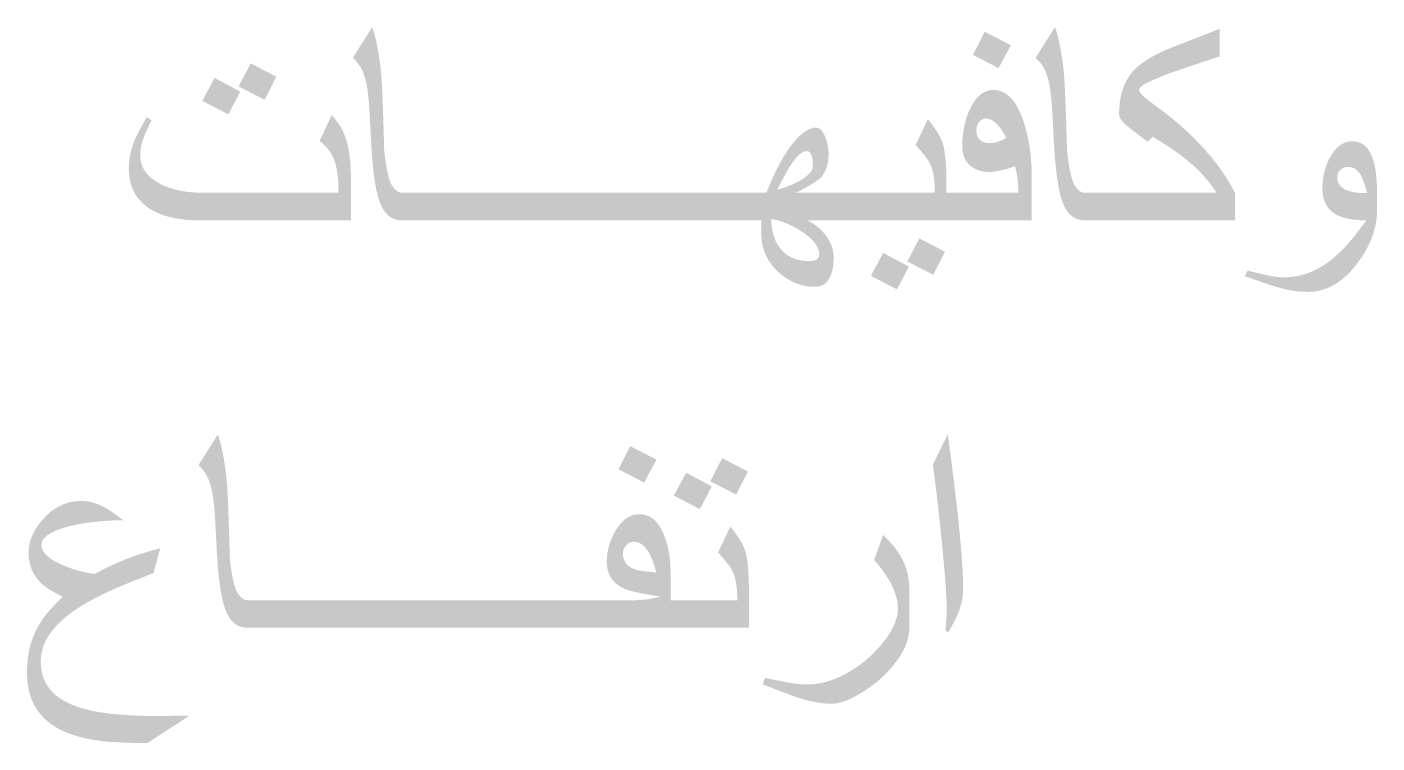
# Model space of a CAD drawing. Header units: metres. Extents: x -24.2 to 51.5, y -28.6 to 30.1.
# Drawn here: x 40.07 to 44.137, y 7.868 to 10.026 of the extents above; entities that cross this region are included whole.
import ezdxf

# ---------------------------------------------------------------- set-up
doc = ezdxf.new("R2010")
doc.units = ezdxf.units.M
doc.layers.add('UF-TEXT-PDF', color=6, linetype='Continuous')

msp = doc.modelspace()

# ---------------------------------------------------------------- hatches: boundary and pattern name
at = {"layer": 'UF-TEXT-PDF', "true_color": 0xff00ff}
for points in [[(41.2664, 9.4435), (41.1996, 9.4435), (41.1906, 9.4441), (41.1821, 9.4457), (41.1742, 9.4483), (41.1668, 9.4521), (41.1599, 9.4569), (41.1535, 9.4628), (41.1476, 9.4697), (41.1435, 9.4758), (41.1396, 9.4826), (41.1359, 9.49), (41.1326, 9.4982), (41.1294, 9.5071), (41.1266, 9.5166), (41.124, 9.5269), (41.1216, 9.5379), (41.1202, 9.5456), (41.1188, 9.5536), (41.1175, 9.5618), (41.1162, 9.5704), (41.115, 9.5792), (41.1138, 9.5884), (41.1127, 9.5978), (41.1117, 9.6076), (41.1107, 9.6176), (41.1098, 9.6279), (41.1089, 9.6385), (41.108, 9.6494), (41.1076, 9.6584), (41.1071, 9.6674), (41.1066, 9.6765), (41.1061, 9.6856), (41.1056, 9.6947), (41.1051, 9.7039), (41.1046, 9.7132), (41.1041, 9.7224), (41.1036, 9.7318), (41.1031, 9.7411), (41.1026, 9.7505), (41.1021, 9.7599), (41.1014, 9.7722), (41.1006, 9.7838), (41.0998, 9.7947), (41.099, 9.8049), (41.0981, 9.8145), (41.0971, 9.8234), (41.0961, 9.8316), (41.0951, 9.8391), (41.094, 9.8459), (41.0922, 9.8554), (41.0902, 9.8643), (41.0881, 9.8726), (41.0857, 9.8802), (41.0831, 9.8873), (41.0804, 9.8938), (41.0767, 9.9013), (41.0725, 9.9084), (41.0679, 9.9153), (41.0628, 9.9218), (41.0573, 9.928), (41.0513, 9.9338), (41.11, 10.0264), (41.1126, 10.0181), (41.115, 10.0096), (41.1174, 10.0008), (41.1197, 9.9919), (41.1218, 9.9827), (41.1239, 9.9733), (41.1258, 9.9636), (41.1276, 9.9537), (41.1293, 9.9436), (41.1309, 9.9333), (41.1324, 9.9227), (41.1338, 9.9119), (41.135, 9.9009), (41.1362, 9.8896), (41.1366, 9.8853), (41.137, 9.8804), (41.1374, 9.8751), (41.1378, 9.8693), (41.1382, 9.8631), (41.1386, 9.8564), (41.139, 9.8492), (41.1394, 9.8415), (41.1398, 9.8334), (41.1402, 9.8248), (41.1406, 9.8158), (41.141, 9.8062), (41.1414, 9.7962), (41.1418, 9.7858), (41.1422, 9.7748), (41.1425, 9.7634), (41.1429, 9.7515), (41.1433, 9.7392), (41.1437, 9.7263), (41.1441, 9.7131), (41.1445, 9.6993), (41.1449, 9.6851), (41.1453, 9.6704), (41.1457, 9.6552), (41.1472, 9.6415), (41.1488, 9.6286), (41.1505, 9.6166), (41.1523, 9.6054), (41.1542, 9.5951), (41.1562, 9.5856), (41.1583, 9.577), (41.1606, 9.5692), (41.1629, 9.5623), (41.1653, 9.5562), (41.1679, 9.5509), (41.1705, 9.5465), (41.1774, 9.5378), (41.1845, 9.5315), (41.1919, 9.5278), (41.1996, 9.5265), (41.2664, 9.5265)], [(43.0338, 9.9715), (42.9966, 9.9024), (42.9194, 9.9424), (42.9547, 10.0121)], [(43.3233, 9.4435), (43.2566, 9.4435), (43.2476, 9.4441), (43.2391, 9.4457), (43.2311, 9.4483), (43.2237, 9.4521), (43.2168, 9.4569), (43.2104, 9.4628), (43.2046, 9.4697), (43.2004, 9.4758), (43.1965, 9.4826), (43.1929, 9.49), (43.1895, 9.4982), (43.1864, 9.5071), (43.1835, 9.5166), (43.1809, 9.5269), (43.1786, 9.5379), (43.1771, 9.5456), (43.1757, 9.5536), (43.1744, 9.5618), (43.1731, 9.5704), (43.1719, 9.5792), (43.1708, 9.5884), (43.1697, 9.5978), (43.1686, 9.6076), (43.1676, 9.6176), (43.1667, 9.6279), (43.1658, 9.6385), (43.165, 9.6494), (43.1645, 9.6584), (43.164, 9.6674), (43.1635, 9.6765), (43.163, 9.6856), (43.1626, 9.6947), (43.1621, 9.7039), (43.1616, 9.7132), (43.1611, 9.7224), (43.1606, 9.7318), (43.16, 9.7411), (43.1595, 9.7505), (43.159, 9.7599), (43.1583, 9.7722), (43.1575, 9.7838), (43.1567, 9.7947), (43.1559, 9.8049), (43.155, 9.8145), (43.154, 9.8234), (43.153, 9.8316), (43.152, 9.8391), (43.1509, 9.8459), (43.1491, 9.8554), (43.1472, 9.8643), (43.145, 9.8726), (43.1426, 9.8802), (43.1401, 9.8873), (43.1373, 9.8938), (43.1336, 9.9013), (43.1294, 9.9084), (43.1248, 9.9153), (43.1197, 9.9218), (43.1142, 9.928), (43.1082, 9.9338), (43.1669, 10.0264), (43.1695, 10.0181), (43.172, 10.0096), (43.1744, 10.0008), (43.1766, 9.9919), (43.1788, 9.9827), (43.1808, 9.9733), (43.1827, 9.9636), (43.1846, 9.9537), (43.1863, 9.9436), (43.1879, 9.9333), (43.1893, 9.9227), (43.1907, 9.9119), (43.192, 9.9009), (43.1931, 9.8896), (43.1935, 9.8853), (43.1939, 9.8804), (43.1943, 9.8751), (43.1947, 9.8693), (43.1951, 9.8631), (43.1955, 9.8564), (43.1959, 9.8492), (43.1963, 9.8415), (43.1967, 9.8334), (43.1971, 9.8248), (43.1975, 9.8158), (43.1979, 9.8062), (43.1983, 9.7962), (43.1987, 9.7858), (43.1991, 9.7748), (43.1995, 9.7634), (43.1999, 9.7515), (43.2003, 9.7392), (43.2007, 9.7263), (43.2011, 9.7131), (43.2015, 9.6993), (43.2019, 9.6851), (43.2023, 9.6704), (43.2027, 9.6552), (43.2041, 9.6415), (43.2057, 9.6286), (43.2074, 9.6166), (43.2092, 9.6054), (43.2111, 9.5951), (43.2132, 9.5856), (43.2153, 9.577), (43.2175, 9.5692), (43.2198, 9.5623), (43.2223, 9.5562), (43.2248, 9.5509), (43.2275, 9.5465), (43.2343, 9.5378), (43.2414, 9.5315), (43.2488, 9.5278), (43.2566, 9.5265), (43.3233, 9.5265)], [(43.7087, 9.4435), (43.2904, 9.4435), (43.2904, 9.5265), (43.6534, 9.5265), (43.6478, 9.5349), (43.642, 9.543), (43.6361, 9.551), (43.6301, 9.5587), (43.6239, 9.5663), (43.6176, 9.5737), (43.6112, 9.581), (43.6047, 9.588), (43.598, 9.5949), (43.5911, 9.6016), (43.5842, 9.6081), (43.5771, 9.6144), (43.5712, 9.6194), (43.5651, 9.6245), (43.5587, 9.6296), (43.5521, 9.6348), (43.5451, 9.64), (43.5379, 9.6453), (43.5305, 9.6506), (43.5228, 9.656), (43.5148, 9.6614), (43.5065, 9.6669), (43.498, 9.6725), (43.4892, 9.6781), (43.4801, 9.6837), (43.4708, 9.6894), (43.4612, 9.6952), (43.4455, 9.6804), (43.3892, 9.7233), (43.3801, 9.7312), (43.3727, 9.7386), (43.367, 9.7453), (43.3629, 9.7514), (43.3604, 9.757), (43.3596, 9.7619), (43.3598, 9.7727), (43.3603, 9.7831), (43.3612, 9.7933), (43.3625, 9.8032), (43.3641, 9.8127), (43.366, 9.8219), (43.3683, 9.8308), (43.371, 9.8394), (43.374, 9.8477), (43.3774, 9.8557), (43.3811, 9.8633), (43.3852, 9.8707), (43.3897, 9.8777), (43.3945, 9.8844), (43.3997, 9.8908), (43.4045, 9.8961), (43.4098, 9.9014), (43.4155, 9.9066), (43.4216, 9.9117), (43.4282, 9.9168), (43.4351, 9.9218), (43.4425, 9.9267), (43.4503, 9.9316), (43.4586, 9.9364), (43.4672, 9.9411), (43.4763, 9.9458), (43.4858, 9.9504), (43.4957, 9.9549), (43.506, 9.9594), (43.5168, 9.9638), (43.528, 9.9681), (43.6625, 10.0207), (43.6625, 9.9377), (43.5628, 9.9043), (43.5521, 9.9008), (43.5419, 9.8973), (43.532, 9.8939), (43.5225, 9.8906), (43.5133, 9.8872), (43.5046, 9.884), (43.4962, 9.8808), (43.4882, 9.8777), (43.4806, 9.8746), (43.4733, 9.8716), (43.4664, 9.8686), (43.454, 9.8629), (43.4435, 9.8577), (43.435, 9.8528), (43.4283, 9.8483), (43.4235, 9.8442), (43.4207, 9.8405), (43.4197, 9.8371), (43.4209, 9.8323), (43.4246, 9.8265), (43.4307, 9.8197), (43.4392, 9.812), (43.4502, 9.8033), (43.4579, 9.7976), (43.4656, 9.7919), (43.4733, 9.7862), (43.4811, 9.7805), (43.4889, 9.7747), (43.4969, 9.7686), (43.5047, 9.7625), (43.5125, 9.7563), (43.5202, 9.7501), (43.5277, 9.7439), (43.5351, 9.7376), (43.5424, 9.7313), (43.5496, 9.725), (43.5567, 9.7186), (43.5637, 9.7122), (43.5705, 9.7058), (43.5773, 9.6994), (43.5839, 9.6929), (43.5904, 9.6863), (43.5968, 9.6798), (43.603, 9.6732), (43.6092, 9.6666), (43.6153, 9.6599), (43.622, 9.6523), (43.6286, 9.6447), (43.6351, 9.6371), (43.6414, 9.6294), (43.6475, 9.6217), (43.6535, 9.6139), (43.6593, 9.6062), (43.6649, 9.5983), (43.6704, 9.5905), (43.6758, 9.5826), (43.681, 9.5747), (43.686, 9.5668), (43.6909, 9.5588), (43.6956, 9.5508), (43.7001, 9.5427), (43.7045, 9.5346), (43.7087, 9.5265)], [(40.8209, 9.8764), (40.7856, 9.807), (40.7074, 9.8472), (40.7436, 9.9167)], [(40.7121, 9.8316), (40.6764, 9.7631), (40.5977, 9.8038), (40.6349, 9.8728)], [(41.0455, 9.4435), (40.5905, 9.4435), (40.5792, 9.4437), (40.5682, 9.444), (40.5575, 9.4447), (40.547, 9.4455), (40.5369, 9.4467), (40.5271, 9.448), (40.5175, 9.4496), (40.5082, 9.4515), (40.4993, 9.4536), (40.4906, 9.456), (40.4822, 9.4586), (40.4741, 9.4615), (40.4663, 9.4646), (40.4587, 9.468), (40.4515, 9.4716), (40.4446, 9.4754), (40.4363, 9.4806), (40.4286, 9.4862), (40.4214, 9.492), (40.4147, 9.4983), (40.4086, 9.5049), (40.403, 9.5118), (40.3979, 9.5191), (40.3934, 9.5268), (40.3894, 9.5348), (40.3859, 9.5431), (40.383, 9.5518), (40.3806, 9.5609), (40.3788, 9.5703), (40.3774, 9.5801), (40.3766, 9.5902), (40.3764, 9.6007), (40.3766, 9.6096), (40.3772, 9.6185), (40.3782, 9.6274), (40.3796, 9.6364), (40.3814, 9.6455), (40.3836, 9.6545), (40.3862, 9.6636), (40.3892, 9.6728), (40.3926, 9.682), (40.3964, 9.6912), (40.3985, 9.6958), (40.4012, 9.7014), (40.4046, 9.7079), (40.4086, 9.7153), (40.4132, 9.7237), (40.4184, 9.7331), (40.4242, 9.7433), (40.4307, 9.7545), (40.445, 9.7454), (40.4409, 9.7367), (40.4367, 9.7279), (40.4326, 9.7192), (40.4286, 9.7104), (40.4245, 9.7017), (40.4209, 9.6922), (40.4178, 9.6829), (40.4152, 9.674), (40.4132, 9.6654), (40.4118, 9.657), (40.411, 9.649), (40.4107, 9.6412), (40.4111, 9.632), (40.4123, 9.6232), (40.4144, 9.6147), (40.4173, 9.6066), (40.421, 9.5988), (40.4255, 9.5914), (40.4308, 9.5843), (40.437, 9.5776), (40.444, 9.5712), (40.4518, 9.5651), (40.4604, 9.5595), (40.4698, 9.5541), (40.4775, 9.5503), (40.4855, 9.5468), (40.4938, 9.5436), (40.5024, 9.5406), (40.5112, 9.5379), (40.5204, 9.5355), (40.5298, 9.5334), (40.5395, 9.5316), (40.5495, 9.53), (40.5598, 9.5288), (40.5704, 9.5278), (40.5813, 9.5271), (40.5924, 9.5267), (40.6039, 9.5265), (41.0078, 9.5265), (41.0078, 9.5393), (41.0077, 9.5509), (41.0072, 9.562), (41.0064, 9.5725), (41.0053, 9.5826), (41.0039, 9.5922), (41.0021, 9.6014), (41.0001, 9.61), (40.9977, 9.6182), (40.995, 9.6258), (40.9915, 9.634), (40.9874, 9.6419), (40.9828, 9.6495), (40.9776, 9.6568), (40.9718, 9.6638), (40.9655, 9.6705), (40.9586, 9.6769), (40.9511, 9.683), (40.9878, 9.7612), (40.9955, 9.7515), (41.0019, 9.7434), (41.007, 9.7368), (41.0107, 9.7318), (41.0131, 9.7283), (41.0168, 9.7219), (41.0203, 9.7151), (41.0235, 9.708), (41.0266, 9.7005), (41.0294, 9.6927), (41.032, 9.6846), (41.0343, 9.6762), (41.0364, 9.6674), (41.0383, 9.6582), (41.04, 9.6488), (41.0415, 9.639), (41.0427, 9.6288), (41.0437, 9.6183), (41.0445, 9.6075), (41.0451, 9.5964), (41.0454, 9.5849), (41.0455, 9.5731)], [(42.8395, 9.4435), (42.5676, 9.4435), (42.5676, 9.5265), (42.8046, 9.5265), (42.8045, 9.5386), (42.804, 9.5501), (42.8032, 9.5608), (42.802, 9.571), (42.8005, 9.5805), (42.7987, 9.5893), (42.7966, 9.5974), (42.7941, 9.605), (42.7913, 9.6118), (42.7886, 9.6172), (42.7851, 9.6231), (42.7807, 9.6296), (42.7756, 9.6367), (42.7695, 9.6443), (42.7627, 9.6525), (42.755, 9.6613), (42.7465, 9.6706), (42.7837, 9.7488), (42.791, 9.7394), (42.7977, 9.7305), (42.8037, 9.722), (42.8091, 9.714), (42.8139, 9.7065), (42.818, 9.6995), (42.8215, 9.6929), (42.8244, 9.6868), (42.8266, 9.6812), (42.8285, 9.6752), (42.8302, 9.6687), (42.8318, 9.6617), (42.8333, 9.654), (42.8346, 9.6458), (42.8357, 9.6371), (42.8367, 9.6277), (42.8376, 9.6178), (42.8382, 9.6073), (42.8388, 9.5963), (42.8392, 9.5847), (42.8394, 9.5725), (42.8395, 9.5597)], [(41.3918, 9.4435), (41.2363, 9.4435), (41.2363, 9.5265), (41.3918, 9.5265)], [(41.5188, 9.4435), (41.3633, 9.4435), (41.3633, 9.5265), (41.5188, 9.5265)], [(41.636, 9.4435), (41.4805, 9.4435), (41.4805, 9.5265), (41.636, 9.5265)], [(41.763, 9.4435), (41.6075, 9.4435), (41.6075, 9.5265), (41.763, 9.5265)], [(41.89, 9.4435), (41.7345, 9.4435), (41.7345, 9.5265), (41.89, 9.5265)], [(42.0072, 9.4435), (41.8517, 9.4435), (41.8517, 9.5265), (42.0072, 9.5265)], [(42.1342, 9.4435), (41.9787, 9.4435), (41.9787, 9.5265), (42.1342, 9.5265)], [(42.2123, 9.4435), (42.0568, 9.4435), (42.0568, 9.5265), (42.2123, 9.5265)], [(42.8352, 9.3489), (42.7999, 9.2795), (42.7217, 9.3197), (42.7579, 9.3892)], [(42.7264, 9.3041), (42.6907, 9.2356), (42.612, 9.2763), (42.6492, 9.3453)], [(40.8013, 8.2154), (40.7345, 8.2154), (40.7255, 8.2159), (40.717, 8.2175), (40.7091, 8.2202), (40.7017, 8.2239), (40.6948, 8.2287), (40.6884, 8.2346), (40.6825, 8.2416), (40.6784, 8.2476), (40.6745, 8.2544), (40.6708, 8.2619), (40.6674, 8.27), (40.6643, 8.2789), (40.6615, 8.2885), (40.6589, 8.2987), (40.6565, 8.3097), (40.6551, 8.3174), (40.6537, 8.3254), (40.6524, 8.3337), (40.6511, 8.3422), (40.6499, 8.3511), (40.6487, 8.3602), (40.6476, 8.3697), (40.6466, 8.3794), (40.6456, 8.3894), (40.6446, 8.3997), (40.6438, 8.4103), (40.6429, 8.4212), (40.6425, 8.4302), (40.642, 8.4392), (40.6415, 8.4483), (40.641, 8.4574), (40.6405, 8.4666), (40.64, 8.4758), (40.6395, 8.485), (40.639, 8.4943), (40.6385, 8.5036), (40.638, 8.5129), (40.6375, 8.5223), (40.637, 8.5318), (40.6363, 8.544), (40.6355, 8.5556), (40.6347, 8.5665), (40.6338, 8.5768), (40.6329, 8.5863), (40.632, 8.5952), (40.631, 8.6034), (40.63, 8.6109), (40.6289, 8.6178), (40.6271, 8.6272), (40.6251, 8.6361), (40.623, 8.6444), (40.6206, 8.6521), (40.618, 8.6592), (40.6153, 8.6657), (40.6116, 8.6731), (40.6074, 8.6803), (40.6028, 8.6871), (40.5977, 8.6936), (40.5922, 8.6998), (40.5862, 8.7057), (40.6448, 8.7982), (40.6474, 8.7899), (40.6499, 8.7814), (40.6523, 8.7727), (40.6546, 8.7637), (40.6567, 8.7545), (40.6588, 8.7451), (40.6607, 8.7354), (40.6625, 8.7256), (40.6642, 8.7154), (40.6658, 8.7051), (40.6673, 8.6945), (40.6687, 8.6837), (40.6699, 8.6727), (40.6711, 8.6615), (40.6715, 8.6571), (40.6719, 8.6523), (40.6723, 8.647), (40.6727, 8.6412), (40.6731, 8.6349), (40.6735, 8.6282), (40.6739, 8.621), (40.6743, 8.6134), (40.6747, 8.6053), (40.6751, 8.5967), (40.6754, 8.5876), (40.6758, 8.5781), (40.6762, 8.5681), (40.6766, 8.5576), (40.677, 8.5466), (40.6774, 8.5352), (40.6778, 8.5234), (40.6782, 8.511), (40.6786, 8.4982), (40.679, 8.4849), (40.6794, 8.4711), (40.6798, 8.4569), (40.6802, 8.4422), (40.6806, 8.427), (40.6821, 8.4133), (40.6837, 8.4004), (40.6854, 8.3884), (40.6872, 8.3772), (40.6891, 8.3669), (40.6911, 8.3574), (40.6932, 8.3488), (40.6955, 8.341), (40.6978, 8.3341), (40.7002, 8.328), (40.7028, 8.3228), (40.7054, 8.3184), (40.7122, 8.3096), (40.7194, 8.3034), (40.7268, 8.2996), (40.7345, 8.2984), (40.8013, 8.2984)], [(42.8899, 8.3365), (42.8897, 8.327), (42.8891, 8.3176), (42.888, 8.3082), (42.8865, 8.299), (42.8845, 8.2897), (42.8821, 8.2806), (42.8793, 8.2716), (42.8761, 8.2626), (42.8737, 8.2567), (42.8706, 8.2499), (42.8669, 8.2421), (42.8625, 8.2335), (42.8574, 8.2239), (42.8516, 8.2134), (42.8451, 8.202), (42.8365, 8.2068), (42.8372, 8.214), (42.8379, 8.2217), (42.8385, 8.2299), (42.8391, 8.2387), (42.8398, 8.2495), (42.8402, 8.2576), (42.8403, 8.263), (42.8403, 8.2703), (42.8402, 8.278), (42.84, 8.286), (42.8397, 8.2945), (42.8393, 8.3034), (42.8389, 8.3127), (42.8384, 8.3224), (42.8378, 8.3325), (42.8371, 8.343), (42.8363, 8.3539), (42.8355, 8.3651), (42.8345, 8.3768), (42.8335, 8.3889), (42.8325, 8.4014), (42.8316, 8.4108), (42.8308, 8.4202), (42.8299, 8.4297), (42.829, 8.4392), (42.8281, 8.4487), (42.8272, 8.4583), (42.8262, 8.468), (42.8253, 8.4777), (42.8243, 8.4874), (42.8233, 8.4972), (42.8223, 8.507), (42.8213, 8.5168), (42.8202, 8.5267), (42.8192, 8.5367), (42.8181, 8.5467), (42.817, 8.5567), (42.8159, 8.5668), (42.8148, 8.5769), (42.8136, 8.587), (42.8126, 8.5961), (42.8115, 8.6051), (42.8105, 8.6142), (42.8094, 8.6233), (42.8083, 8.6325), (42.8071, 8.6416), (42.806, 8.6508), (42.8049, 8.6601), (42.8037, 8.6693), (42.8025, 8.6786), (42.8013, 8.6879), (42.8001, 8.6973), (42.7988, 8.7066), (42.8021, 8.7138), (42.8055, 8.7211), (42.809, 8.7286), (42.8127, 8.7362), (42.8166, 8.7441), (42.8205, 8.7522), (42.8246, 8.7602), (42.8285, 8.7682), (42.8324, 8.7759), (42.8362, 8.7835), (42.84, 8.7909), (42.8437, 8.7982), (42.8446, 8.7913), (42.8456, 8.784), (42.8467, 8.7764), (42.8477, 8.7685), (42.8488, 8.7603), (42.85, 8.7518), (42.8511, 8.743), (42.8523, 8.7338), (42.8535, 8.7244), (42.8548, 8.7146), (42.8561, 8.7045), (42.8574, 8.6941), (42.8587, 8.6834), (42.8601, 8.6724), (42.8615, 8.661), (42.863, 8.6494), (42.8643, 8.639), (42.8655, 8.6286), (42.8667, 8.6184), (42.8679, 8.6083), (42.8691, 8.5984), (42.8702, 8.5885), (42.8713, 8.5788), (42.8724, 8.5691), (42.8734, 8.5596), (42.8744, 8.5502), (42.8754, 8.5409), (42.8763, 8.5317), (42.8772, 8.5227), (42.8781, 8.5137), (42.879, 8.5049), (42.8798, 8.4962), (42.8806, 8.4876), (42.8813, 8.4791), (42.8825, 8.4667), (42.8835, 8.4548), (42.8844, 8.4432), (42.8853, 8.432), (42.8861, 8.4213), (42.8868, 8.411), (42.8875, 8.4011), (42.8881, 8.3916), (42.8886, 8.3825), (42.889, 8.3738), (42.8893, 8.3655), (42.8896, 8.3576), (42.8898, 8.3502), (42.8899, 8.3431)], [(41.9661, 8.7224), (41.9289, 8.6532), (41.8516, 8.6933), (41.8869, 8.7629)], [(42.2415, 8.6864), (42.2062, 8.617), (42.128, 8.6572), (42.1642, 8.7267)], [(42.1327, 8.6416), (42.097, 8.5731), (42.0183, 8.6138), (42.0555, 8.6828)], [(40.5533, 7.9469), (40.4326, 7.8681), (40.4204, 7.8682), (40.4085, 7.8683), (40.397, 7.8684), (40.3858, 7.8686), (40.375, 7.8689), (40.3645, 7.8693), (40.3544, 7.8697), (40.3446, 7.8702), (40.3352, 7.8707), (40.3261, 7.8713), (40.3174, 7.872), (40.309, 7.8727), (40.301, 7.8735), (40.2934, 7.8743), (40.286, 7.8753), (40.2791, 7.8762), (40.2675, 7.8781), (40.2562, 7.8801), (40.2453, 7.8824), (40.2348, 7.8849), (40.2245, 7.8876), (40.2146, 7.8905), (40.2051, 7.8936), (40.1958, 7.897), (40.1869, 7.9005), (40.1784, 7.9043), (40.1702, 7.9083), (40.1623, 7.9125), (40.1547, 7.9169), (40.1475, 7.9216), (40.1406, 7.9264), (40.1341, 7.9315), (40.1271, 7.9374), (40.1205, 7.9436), (40.1144, 7.9501), (40.1086, 7.9568), (40.1033, 7.9639), (40.0983, 7.9712), (40.0937, 7.9787), (40.0895, 7.9866), (40.0858, 7.9948), (40.0824, 8.0032), (40.0794, 8.0119), (40.0768, 8.0209), (40.0746, 8.0301), (40.0729, 8.0397), (40.0715, 8.0495), (40.0705, 8.0596), (40.0699, 8.07), (40.0697, 8.0806), (40.0698, 8.0913), (40.0703, 8.1017), (40.071, 8.112), (40.0721, 8.122), (40.0734, 8.1319), (40.0751, 8.1415), (40.077, 8.151), (40.0793, 8.1603), (40.0818, 8.1693), (40.0847, 8.1782), (40.0878, 8.1869), (40.0912, 8.1954), (40.095, 8.2038), (40.0991, 8.2121), (40.1035, 8.2203), (40.1082, 8.2284), (40.1132, 8.2364), (40.1186, 8.2443), (40.1243, 8.2521), (40.1302, 8.2598), (40.1345, 8.2647), (40.1395, 8.2704), (40.1454, 8.2767), (40.1521, 8.2837), (40.1595, 8.2914), (40.1679, 8.2998), (40.177, 8.3089), (40.166, 8.3145), (40.1559, 8.32), (40.1466, 8.3252), (40.1382, 8.3303), (40.1307, 8.3352), (40.1241, 8.3399), (40.1184, 8.3443), (40.1136, 8.3486), (40.1068, 8.3555), (40.1006, 8.3627), (40.0951, 8.3702), (40.0903, 8.3781), (40.0861, 8.3862), (40.0825, 8.3947), (40.0796, 8.4036), (40.0774, 8.4127), (40.0757, 8.4222), (40.0748, 8.432), (40.0744, 8.4421), (40.0747, 8.4506), (40.0756, 8.459), (40.0771, 8.4674), (40.0792, 8.4758), (40.0818, 8.4841), (40.0851, 8.4924), (40.0889, 8.5007), (40.0933, 8.509), (40.0983, 8.5172), (40.1039, 8.5255), (40.1101, 8.5336), (40.1169, 8.5418), (40.1239, 8.5495), (40.1312, 8.5567), (40.1387, 8.5633), (40.1464, 8.5693), (40.1543, 8.5747), (40.1624, 8.5796), (40.1707, 8.5839), (40.1792, 8.5876), (40.1879, 8.5907), (40.1969, 8.5933), (40.206, 8.5953), (40.2154, 8.5967), (40.2249, 8.5976), (40.2347, 8.5979), (40.2436, 8.5975), (40.2527, 8.5964), (40.262, 8.5945), (40.2714, 8.5919), (40.2809, 8.5886), (40.2907, 8.5845), (40.3005, 8.5796), (40.3066, 8.5764), (40.313, 8.5726), (40.3197, 8.5684), (40.3269, 8.5636), (40.3344, 8.5584), (40.3423, 8.5527), (40.3506, 8.5464), (40.3592, 8.5397), (40.3498, 8.5396), (40.3404, 8.5395), (40.3309, 8.5391), (40.3214, 8.5387), (40.3119, 8.5381), (40.3022, 8.5375), (40.2926, 8.5367), (40.2829, 8.5357), (40.2731, 8.5347), (40.2633, 8.5335), (40.252, 8.5319), (40.2411, 8.5303), (40.2305, 8.5285), (40.2204, 8.5266), (40.2107, 8.5246), (40.2014, 8.5225), (40.1924, 8.5202), (40.1839, 8.5179), (40.1758, 8.5154), (40.1681, 8.5128), (40.1608, 8.51), (40.1496, 8.5052), (40.1399, 8.5002), (40.1317, 8.4948), (40.125, 8.4892), (40.1198, 8.4834), (40.1161, 8.4772), (40.1138, 8.4708), (40.1131, 8.4641), (40.1138, 8.4577), (40.1158, 8.4513), (40.1192, 8.445), (40.1239, 8.4387), (40.13, 8.4326), (40.1375, 8.4265), (40.1463, 8.4205), (40.1564, 8.4145), (40.1679, 8.4086), (40.1757, 8.405), (40.1837, 8.4016), (40.1918, 8.3984), (40.2001, 8.3954), (40.2086, 8.3925), (40.2173, 8.3899), (40.2261, 8.3874), (40.2351, 8.385), (40.2443, 8.3829), (40.2536, 8.3809), (40.2632, 8.3791), (40.2729, 8.3775), (40.2815, 8.3822), (40.2901, 8.3866), (40.2987, 8.391), (40.3072, 8.3953), (40.3157, 8.3994), (40.3242, 8.4034), (40.3326, 8.4072), (40.341, 8.411), (40.3493, 8.4146), (40.3576, 8.4181), (40.3659, 8.4214), (40.3743, 8.4247), (40.3828, 8.4279), (40.3914, 8.431), (40.4, 8.434), (40.4087, 8.4369), (40.4174, 8.4398), (40.4261, 8.4425), (40.435, 8.4452), (40.4438, 8.4477), (40.4528, 8.4502), (40.4618, 8.4525), (40.4708, 8.4548), (40.4508, 8.3804), (40.4386, 8.3756), (40.4268, 8.371), (40.4155, 8.3665), (40.4046, 8.3622), (40.3942, 8.358), (40.3841, 8.3539), (40.3745, 8.35), (40.3654, 8.3462), (40.3567, 8.3426), (40.3484, 8.3391), (40.3405, 8.3357), (40.3331, 8.3325), (40.3261, 8.3295), (40.3195, 8.3265), (40.3134, 8.3238), (40.3077, 8.3211), (40.2974, 8.3162), (40.2874, 8.3112), (40.2777, 8.3062), (40.2682, 8.3012), (40.2591, 8.2962), (40.2502, 8.2912), (40.2417, 8.2862), (40.2334, 8.2811), (40.2254, 8.276), (40.2177, 8.271), (40.2102, 8.2659), (40.2031, 8.2608), (40.1963, 8.2557), (40.1897, 8.2505), (40.1834, 8.2454), (40.1774, 8.2402), (40.1717, 8.2351), (40.1639, 8.2275), (40.1567, 8.2199), (40.1499, 8.2122), (40.1437, 8.2044), (40.1381, 8.1966), (40.133, 8.1886), (40.1284, 8.1807), (40.1244, 8.1726), (40.1209, 8.1645), (40.1179, 8.1563), (40.1155, 8.148), (40.1136, 8.1396), (40.1122, 8.1312), (40.1114, 8.1227), (40.1112, 8.1141), (40.1115, 8.1039), (40.1124, 8.0941), (40.1139, 8.0846), (40.116, 8.0754), (40.1186, 8.0665), (40.1219, 8.058), (40.1258, 8.0499), (40.1303, 8.042), (40.1354, 8.0346), (40.1411, 8.0274), (40.1474, 8.0206), (40.1542, 8.0141), (40.1617, 8.008), (40.1678, 8.0036), (40.1742, 7.9994), (40.1809, 7.9954), (40.1881, 7.9916), (40.1956, 7.9879), (40.2035, 7.9844), (40.2117, 7.981), (40.2203, 7.9779), (40.2293, 7.9749), (40.2387, 7.9721), (40.2484, 7.9695), (40.2585, 7.967), (40.269, 7.9647), (40.2798, 7.9626), (40.291, 7.9607), (40.2986, 7.9595), (40.3065, 7.9584), (40.3146, 7.9573), (40.3229, 7.9563), (40.3315, 7.9554), (40.3403, 7.9546), (40.3493, 7.9538), (40.3585, 7.9531), (40.368, 7.9524), (40.3777, 7.9519), (40.3877, 7.9514), (40.3978, 7.9509), (40.4082, 7.9505), (40.4188, 7.9502), (40.4297, 7.95), (40.4408, 7.9498), (40.4521, 7.9497), (40.4636, 7.9497), (40.4726, 7.9497), (40.4816, 7.9498), (40.4905, 7.9499), (40.4995, 7.95), (40.5085, 7.9502), (40.5174, 7.9504), (40.5264, 7.9506), (40.5354, 7.9508), (40.5443, 7.9509), (40.5533, 7.9511)], [(42.2444, 8.2154), (41.9725, 8.2154), (41.9725, 8.2984), (42.2095, 8.2984), (42.2094, 8.3105), (42.2089, 8.3219), (42.2081, 8.3327), (42.2069, 8.3428), (42.2054, 8.3523), (42.2036, 8.3611), (42.2015, 8.3693), (42.199, 8.3768), (42.1962, 8.3836), (42.1935, 8.389), (42.19, 8.395), (42.1856, 8.4015), (42.1804, 8.4085), (42.1744, 8.4161), (42.1676, 8.4243), (42.1599, 8.4331), (42.1514, 8.4424), (42.1886, 8.5206), (42.1959, 8.5112), (42.2025, 8.5023), (42.2086, 8.4938), (42.214, 8.4859), (42.2188, 8.4784), (42.2229, 8.4713), (42.2264, 8.4647), (42.2293, 8.4586), (42.2315, 8.453), (42.2334, 8.4471), (42.2351, 8.4406), (42.2367, 8.4335), (42.2382, 8.4259), (42.2395, 8.4177), (42.2406, 8.4089), (42.2416, 8.3996), (42.2425, 8.3897), (42.2431, 8.3792), (42.2437, 8.3681), (42.2441, 8.3565), (42.2443, 8.3443), (42.2444, 8.3316)], [(42.7275, 8.2149), (42.7273, 8.2068), (42.7265, 8.1987), (42.7251, 8.1905), (42.7233, 8.1822), (42.7209, 8.174), (42.718, 8.1656), (42.7145, 8.1573), (42.7105, 8.1489), (42.706, 8.1404), (42.701, 8.1319), (42.6954, 8.1234), (42.6893, 8.1148), (42.6827, 8.1061), (42.677, 8.0991), (42.6711, 8.0923), (42.665, 8.0855), (42.6588, 8.0789), (42.6523, 8.0725), (42.6457, 8.0662), (42.6388, 8.06), (42.6318, 8.054), (42.6245, 8.0481), (42.6171, 8.0423), (42.6094, 8.0367), (42.6016, 8.0313), (42.5936, 8.0259), (42.5854, 8.0208), (42.5745, 8.0142), (42.564, 8.0084), (42.5539, 8.0033), (42.5442, 7.9988), (42.5349, 7.995), (42.526, 7.9919), (42.5175, 7.9895), (42.5094, 7.9878), (42.5016, 7.9868), (42.4943, 7.9864), (42.486, 7.9866), (42.4775, 7.987), (42.4689, 7.9878), (42.4601, 7.9889), (42.4511, 7.9902), (42.442, 7.9919), (42.4327, 7.9939), (42.4232, 7.9961), (42.4158, 7.9981), (42.408, 8.0003), (42.3998, 8.0027), (42.3913, 8.0055), (42.3824, 8.0084), (42.3731, 8.0117), (42.3635, 8.0152), (42.3536, 8.0189), (42.345, 8.0222), (42.3364, 8.0255), (42.3279, 8.0287), (42.3194, 8.032), (42.3108, 8.0353), (42.3023, 8.0385), (42.2938, 8.0418), (42.2854, 8.0451), (42.2935, 8.0641), (42.3025, 8.0623), (42.3117, 8.0605), (42.3209, 8.0586), (42.3303, 8.0568), (42.3398, 8.0549), (42.3494, 8.0531), (42.3591, 8.0512), (42.3687, 8.0494), (42.378, 8.048), (42.3871, 8.0468), (42.3959, 8.0458), (42.4045, 8.0452), (42.4128, 8.0447), (42.4208, 8.0446), (42.4296, 8.0448), (42.4384, 8.0454), (42.4472, 8.0464), (42.4561, 8.0478), (42.4651, 8.0496), (42.4741, 8.0518), (42.4832, 8.0544), (42.4923, 8.0574), (42.5015, 8.0607), (42.5107, 8.0645), (42.52, 8.0687), (42.5293, 8.0733), (42.5387, 8.0782), (42.5482, 8.0836), (42.5567, 8.0888), (42.565, 8.0942), (42.5731, 8.0998), (42.5811, 8.1055), (42.5889, 8.1115), (42.5964, 8.1177), (42.6039, 8.124), (42.6111, 8.1305), (42.6182, 8.1373), (42.625, 8.1442), (42.6317, 8.1513), (42.6382, 8.1586), (42.6446, 8.1661), (42.6507, 8.1738), (42.6575, 8.1828), (42.6637, 8.1916), (42.6693, 8.2004), (42.6743, 8.2089), (42.6787, 8.2173), (42.6826, 8.2256), (42.6858, 8.2337), (42.6885, 8.2417), (42.6905, 8.2495), (42.692, 8.2571), (42.6929, 8.2647), (42.6932, 8.272), (42.6929, 8.2804), (42.6921, 8.2889), (42.6907, 8.2975), (42.6888, 8.3062), (42.6864, 8.315), (42.6834, 8.3238), (42.6799, 8.3328), (42.6758, 8.3419), (42.6712, 8.351), (42.6671, 8.3584), (42.6627, 8.3659), (42.6579, 8.3734), (42.6527, 8.381), (42.6472, 8.3886), (42.6413, 8.3962), (42.6351, 8.404), (42.6286, 8.4117), (42.6216, 8.4195), (42.6488, 8.4949), (42.6564, 8.4876), (42.6636, 8.4804), (42.6704, 8.4731), (42.6768, 8.4659), (42.6828, 8.4586), (42.6884, 8.4514), (42.6935, 8.4441), (42.6983, 8.4369), (42.7026, 8.4296), (42.7065, 8.4224), (42.7105, 8.4141), (42.7141, 8.4056), (42.7172, 8.3969), (42.72, 8.388), (42.7223, 8.379), (42.7242, 8.3697), (42.7256, 8.3603), (42.7267, 8.3506), (42.7273, 8.3408), (42.7275, 8.3308)], [(40.9253, 8.2154), (40.7698, 8.2154), (40.7698, 8.2984), (40.9253, 8.2984)], [(41.0523, 8.2154), (40.8968, 8.2154), (40.8968, 8.2984), (41.0523, 8.2984)], [(41.1695, 8.2154), (41.0141, 8.2154), (41.0141, 8.2984), (41.1695, 8.2984)], [(41.2965, 8.2154), (41.141, 8.2154), (41.141, 8.2984), (41.2965, 8.2984)], [(41.4235, 8.2154), (41.268, 8.2154), (41.268, 8.2984), (41.4235, 8.2984)], [(41.5407, 8.2154), (41.3852, 8.2154), (41.3852, 8.2984), (41.5407, 8.2984)], [(41.6677, 8.2154), (41.5122, 8.2154), (41.5122, 8.2984), (41.6677, 8.2984)], [(41.7459, 8.2154), (41.5904, 8.2154), (41.5904, 8.2984), (41.7459, 8.2984)]]:
    msp.add_hatch(color=6, dxfattribs=at).paths.add_polyline_path(points)
h = msp.add_hatch(color=6, dxfattribs=at)
h.paths.add_polyline_path([(43.0968, 9.4435), (42.802, 9.4435), (42.802, 9.5265), (43.0563, 9.5265), (43.0561, 9.5359), (43.0558, 9.5452), (43.0551, 9.5544), (43.0543, 9.5634), (43.0532, 9.5723), (43.0518, 9.5811), (43.0502, 9.5898), (43.0483, 9.5983), (43.0462, 9.6067), (43.0346, 9.6029), (43.0243, 9.5997), (43.0155, 9.5972), (43.0081, 9.5952), (42.9974, 9.5927), (42.9875, 9.5909), (42.9781, 9.5898), (42.9694, 9.5895), (42.9598, 9.5898), (42.9506, 9.5909), (42.942, 9.5927), (42.9339, 9.5953), (42.9263, 9.5985), (42.9192, 9.6025), (42.9127, 9.6072), (42.906, 9.6133), (42.9003, 9.6201), (42.8957, 9.6276), (42.8921, 9.6359), (42.8895, 9.6449), (42.8879, 9.6546), (42.8874, 9.665), (42.8876, 9.6751), (42.888, 9.685), (42.8887, 9.6948), (42.8897, 9.7043), (42.8909, 9.7136), (42.8925, 9.7227), (42.8943, 9.7317), (42.8964, 9.7404), (42.8988, 9.7489), (42.9015, 9.7573), (42.9045, 9.7654), (42.9077, 9.7734), (42.9113, 9.7811), (42.9168, 9.7916), (42.9226, 9.8011), (42.9287, 9.8094), (42.9352, 9.8166), (42.942, 9.8227), (42.9491, 9.8277), (42.9566, 9.8316), (42.9644, 9.8343), (42.9725, 9.836), (42.9809, 9.8365), (42.9885, 9.8361), (42.9959, 9.8349), (43.0031, 9.8329), (43.01, 9.8301), (43.0167, 9.8264), (43.0232, 9.8219), (43.0294, 9.8167), (43.0354, 9.8106), (43.0411, 9.8037), (43.0466, 9.796), (43.0519, 9.7874), (43.0569, 9.7781), (43.0617, 9.768), (43.0662, 9.757), (43.0706, 9.7452), (43.0733, 9.7372), (43.0758, 9.729), (43.0782, 9.7207), (43.0804, 9.7123), (43.0826, 9.7036), (43.0845, 9.6949), (43.0863, 9.686), (43.088, 9.677), (43.0895, 9.6678), (43.0909, 9.6584), (43.0921, 9.6489), (43.0932, 9.6393), (43.0942, 9.6295), (43.095, 9.6196), (43.0956, 9.6096), (43.0961, 9.5993), (43.0965, 9.589), (43.0967, 9.5785), (43.0968, 9.5678)])
h.paths.add_polyline_path([(43.0191, 9.692), (43.0161, 9.6989), (43.0124, 9.7058), (43.0081, 9.7128), (43.0032, 9.7198), (42.9976, 9.7268), (42.9897, 9.7354), (42.9819, 9.7421), (42.9742, 9.7469), (42.9668, 9.7497), (42.9594, 9.7507), (42.9513, 9.7495), (42.9443, 9.7459), (42.9382, 9.74), (42.9336, 9.7324), (42.9308, 9.7239), (42.9299, 9.7144), (42.9305, 9.7055), (42.9325, 9.6978), (42.9358, 9.6912), (42.9404, 9.6858), (42.9463, 9.6817), (42.9535, 9.6787), (42.962, 9.6769), (42.9718, 9.6763), (42.9793, 9.6768), (42.9871, 9.6782), (42.9952, 9.6806), (43.0034, 9.6838), (43.0113, 9.6876)])
h = msp.add_hatch(color=6, dxfattribs=at)
h.paths.add_polyline_path([(42.5952, 9.4435), (42.4206, 9.4435), (42.4291, 9.4392), (42.4373, 9.4344), (42.4451, 9.429), (42.4525, 9.4232), (42.4596, 9.417), (42.4663, 9.4102), (42.4726, 9.4029), (42.479, 9.3946), (42.4845, 9.386), (42.4892, 9.3773), (42.493, 9.3685), (42.496, 9.3594), (42.4981, 9.3502), (42.4994, 9.3408), (42.4998, 9.3312), (42.4995, 9.3208), (42.4988, 9.3111), (42.4977, 9.3019), (42.496, 9.2934), (42.4939, 9.2855), (42.4914, 9.2781), (42.4883, 9.2714), (42.4831, 9.2628), (42.477, 9.2558), (42.47, 9.2503), (42.462, 9.2463), (42.4532, 9.244), (42.4435, 9.2432), (42.434, 9.2435), (42.4247, 9.2443), (42.4155, 9.2457), (42.4064, 9.2476), (42.3975, 9.2501), (42.3886, 9.2531), (42.38, 9.2567), (42.3714, 9.2608), (42.363, 9.2655), (42.3547, 9.2708), (42.3466, 9.2766), (42.3386, 9.2829), (42.3312, 9.2894), (42.3243, 9.2962), (42.318, 9.3032), (42.3121, 9.3106), (42.3068, 9.3182), (42.3019, 9.326), (42.2976, 9.3342), (42.2938, 9.3426), (42.2905, 9.3513), (42.2877, 9.3602), (42.2854, 9.3695), (42.2836, 9.379), (42.2823, 9.3888), (42.2816, 9.3988), (42.2813, 9.4091), (42.2823, 9.4435), (42.1769, 9.4435), (42.1769, 9.5265), (42.2975, 9.5265), (42.3009, 9.5353), (42.3044, 9.544), (42.3079, 9.5526), (42.3114, 9.561), (42.3151, 9.5693), (42.3188, 9.5775), (42.3226, 9.5856), (42.3264, 9.5935), (42.3303, 9.6013), (42.3343, 9.609), (42.3394, 9.6185), (42.3445, 9.6276), (42.3497, 9.6364), (42.3549, 9.6448), (42.3601, 9.6528), (42.3655, 9.6605), (42.3708, 9.6678), (42.3762, 9.6748), (42.3817, 9.6815), (42.3872, 9.6877), (42.3951, 9.696), (42.403, 9.7032), (42.4106, 9.7092), (42.4182, 9.7142), (42.4257, 9.7181), (42.433, 9.7208), (42.4402, 9.7225), (42.4473, 9.723), (42.4531, 9.722), (42.4586, 9.7189), (42.4638, 9.7138), (42.4687, 9.7065), (42.4733, 9.6973), (42.4767, 9.6886), (42.4795, 9.6797), (42.4817, 9.6707), (42.4833, 9.6615), (42.4842, 9.652), (42.4845, 9.6424), (42.4842, 9.6322), (42.4831, 9.6224), (42.4814, 9.6132), (42.479, 9.6044), (42.4759, 9.5961), (42.4722, 9.5883), (42.4677, 9.581), (42.4626, 9.5742), (42.4595, 9.5709), (42.4554, 9.5673), (42.4502, 9.5633), (42.444, 9.559), (42.4368, 9.5544), (42.4286, 9.5495), (42.4193, 9.5442), (42.409, 9.5387), (42.3977, 9.5328), (42.3853, 9.5265), (42.5952, 9.5265)])
h.paths.add_polyline_path([(42.4373, 9.6071), (42.4368, 9.621), (42.4352, 9.6323), (42.4325, 9.6411), (42.4288, 9.6474), (42.424, 9.6512), (42.4182, 9.6524), (42.413, 9.6517), (42.4075, 9.6496), (42.4017, 9.6461), (42.3957, 9.6412), (42.3894, 9.6349), (42.3829, 9.6272), (42.3761, 9.6181), (42.3691, 9.6076), (42.3659, 9.6025), (42.3624, 9.5967), (42.3586, 9.5901), (42.3545, 9.5829), (42.3502, 9.5749), (42.3456, 9.5663), (42.3407, 9.5569), (42.3355, 9.5468), (42.33, 9.5361), (42.3406, 9.5391), (42.3508, 9.5424), (42.3606, 9.5459), (42.3699, 9.5495), (42.3788, 9.5534), (42.3873, 9.5574), (42.3953, 9.5617), (42.403, 9.5661), (42.4134, 9.5731), (42.422, 9.58), (42.4287, 9.5869), (42.4335, 9.5937), (42.4363, 9.6004)])
h.paths.add_polyline_path([(42.4564, 9.3391), (42.4558, 9.3466), (42.4542, 9.354), (42.4514, 9.3614), (42.4475, 9.3688), (42.4425, 9.376), (42.4365, 9.3833), (42.4293, 9.3904), (42.421, 9.3975), (42.4116, 9.4046), (42.401, 9.4116), (42.392, 9.4171), (42.383, 9.4222), (42.374, 9.4269), (42.365, 9.4311), (42.3561, 9.4349), (42.3472, 9.4384), (42.3383, 9.4414), (42.3295, 9.4439), (42.3206, 9.4461), (42.3119, 9.4478), (42.3121, 9.4375), (42.3129, 9.4276), (42.3141, 9.418), (42.3159, 9.4088), (42.3182, 9.4), (42.321, 9.3916), (42.3242, 9.3835), (42.328, 9.3758), (42.3323, 9.3685), (42.3371, 9.3615), (42.3429, 9.3544), (42.3492, 9.3479), (42.356, 9.3422), (42.3633, 9.3371), (42.3711, 9.3327), (42.3794, 9.329), (42.3882, 9.3259), (42.3974, 9.3235), (42.4072, 9.3218), (42.4175, 9.3208), (42.4282, 9.3205), (42.4355, 9.321), (42.4421, 9.3226), (42.448, 9.3252), (42.4527, 9.3289), (42.4554, 9.3335)])
h = msp.add_hatch(color=6, dxfattribs=at)
h.paths.add_polyline_path([(44.1367, 9.473), (44.1365, 9.4642), (44.1359, 9.4554), (44.135, 9.4466), (44.1338, 9.4378), (44.1322, 9.429), (44.1302, 9.4203), (44.1279, 9.4115), (44.1252, 9.4027), (44.1221, 9.394), (44.1187, 9.3852), (44.1149, 9.3765), (44.1108, 9.3677), (44.1063, 9.359), (44.1015, 9.3503), (44.0963, 9.3415), (44.0907, 9.3328), (44.0848, 9.3241), (44.0785, 9.3154), (44.0716, 9.3064), (44.0646, 9.298), (44.0575, 9.29), (44.0503, 9.2825), (44.0429, 9.2754), (44.0355, 9.2689), (44.028, 9.2628), (44.0203, 9.2573), (44.0125, 9.2522), (44.0046, 9.2476), (43.9966, 9.2435), (43.9885, 9.2398), (43.9803, 9.2367), (43.972, 9.234), (43.9636, 9.2318), (43.955, 9.2301), (43.9464, 9.2289), (43.9376, 9.2282), (43.9287, 9.2279), (43.9197, 9.2281), (43.9106, 9.2285), (43.9014, 9.2293), (43.8921, 9.2303), (43.8828, 9.2316), (43.8733, 9.2333), (43.8638, 9.2352), (43.8566, 9.2368), (43.8487, 9.2388), (43.8403, 9.2411), (43.8312, 9.2437), (43.8215, 9.2467), (43.8113, 9.2499), (43.8004, 9.2535), (43.7915, 9.2566), (43.7827, 9.2598), (43.7738, 9.2629), (43.765, 9.266), (43.7561, 9.2691), (43.7473, 9.2721), (43.7384, 9.2752), (43.7465, 9.292), (43.7555, 9.2899), (43.7646, 9.2878), (43.7739, 9.2856), (43.7833, 9.2834), (43.7928, 9.2811), (43.8026, 9.2788), (43.8122, 9.2767), (43.8214, 9.2749), (43.8304, 9.2736), (43.839, 9.2726), (43.8473, 9.272), (43.8553, 9.2718), (43.8649, 9.272), (43.8745, 9.2727), (43.884, 9.2737), (43.8934, 9.2751), (43.9027, 9.277), (43.9119, 9.2793), (43.921, 9.282), (43.9301, 9.2851), (43.9391, 9.2886), (43.9479, 9.2925), (43.9567, 9.2969), (43.9654, 9.3017), (43.9728, 9.3061), (43.9802, 9.3109), (43.9875, 9.3161), (43.9949, 9.3216), (44.0023, 9.3274), (44.0097, 9.3337), (44.017, 9.3402), (44.0244, 9.3471), (44.0318, 9.3544), (44.0391, 9.362), (44.0465, 9.3699), (44.0508, 9.3748), (44.0554, 9.3801), (44.0604, 9.3861), (44.0657, 9.3926), (44.0713, 9.3996), (44.0773, 9.4073), (44.0836, 9.4155), (44.0903, 9.4243), (44.0973, 9.4336), (44.1047, 9.4435), (44.0933, 9.4437), (44.0824, 9.4442), (44.072, 9.4451), (44.0622, 9.4463), (44.0529, 9.4478), (44.0441, 9.4497), (44.0359, 9.4519), (44.0282, 9.4544), (44.0211, 9.4573), (44.0144, 9.4606), (44.0084, 9.4642), (44.0015, 9.4692), (43.9953, 9.4748), (43.9899, 9.481), (43.9852, 9.4878), (43.9812, 9.4952), (43.9779, 9.5033), (43.9754, 9.5119), (43.9736, 9.5211), (43.9725, 9.531), (43.9721, 9.5414), (43.9723, 9.5512), (43.973, 9.5609), (43.9742, 9.5704), (43.9758, 9.5798), (43.9778, 9.589), (43.9804, 9.5981), (43.9833, 9.6071), (43.9868, 9.6159), (43.9907, 9.6245), (43.995, 9.6331), (44.0005, 9.6424), (44.0063, 9.6507), (44.0123, 9.658), (44.0187, 9.6644), (44.0253, 9.6698), (44.0322, 9.6742), (44.0394, 9.6776), (44.0469, 9.6801), (44.0547, 9.6815), (44.0627, 9.682), (44.0717, 9.6814), (44.08, 9.6796), (44.0878, 9.6766), (44.095, 9.6724), (44.1016, 9.667), (44.1077, 9.6604), (44.1131, 9.6527), (44.118, 9.6437), (44.1224, 9.6335), (44.1248, 9.6263), (44.1271, 9.6187), (44.1291, 9.6106), (44.1309, 9.6019), (44.1324, 9.5928), (44.1337, 9.5832), (44.1348, 9.5731), (44.1356, 9.5625), (44.1362, 9.5514), (44.1365, 9.5398), (44.1367, 9.5278)])
h.paths.add_polyline_path([(44.1066, 9.5256), (44.1035, 9.5382), (44.1003, 9.5496), (44.0968, 9.5599), (44.0932, 9.569), (44.0894, 9.5769), (44.0855, 9.5837), (44.0813, 9.5894), (44.0745, 9.5961), (44.067, 9.6009), (44.0588, 9.6038), (44.0499, 9.6047), (44.0413, 9.6038), (44.0336, 9.6008), (44.0267, 9.5959), (44.0213, 9.5894), (44.018, 9.582), (44.0169, 9.5736), (44.0178, 9.5646), (44.0203, 9.5565), (44.0245, 9.5494), (44.0304, 9.5432), (44.0379, 9.5378), (44.0436, 9.5349), (44.0501, 9.5325), (44.0574, 9.5304), (44.0656, 9.5286), (44.0746, 9.5273), (44.0844, 9.5263), (44.0951, 9.5258)])
h = msp.add_hatch(color=6, dxfattribs=at)
h.paths.add_polyline_path([(42.0085, 8.2154), (41.7185, 8.2154), (41.7185, 8.2984), (41.8821, 8.2984), (41.8917, 8.2984), (41.9008, 8.2986), (41.9095, 8.2989), (41.9176, 8.2993), (41.9253, 8.2999), (41.9324, 8.3005), (41.9409, 8.3016), (41.9496, 8.3031), (41.9586, 8.3049), (41.9679, 8.3072), (41.9775, 8.3099), (41.9631, 8.312), (41.9496, 8.3142), (41.9371, 8.3163), (41.9255, 8.3183), (41.9149, 8.3204), (41.9052, 8.3224), (41.8965, 8.3245), (41.8887, 8.3265), (41.8819, 8.3284), (41.876, 8.3304), (41.8711, 8.3323), (41.8624, 8.3365), (41.8544, 8.3412), (41.8471, 8.3463), (41.8407, 8.3519), (41.835, 8.3579), (41.83, 8.3645), (41.8258, 8.3714), (41.8224, 8.3789), (41.8197, 8.3868), (41.8178, 8.3952), (41.8167, 8.404), (41.8163, 8.4133), (41.8165, 8.4224), (41.8172, 8.4314), (41.8182, 8.4402), (41.8198, 8.449), (41.8217, 8.4577), (41.8241, 8.4663), (41.8269, 8.4747), (41.8302, 8.4831), (41.8339, 8.4914), (41.838, 8.4996), (41.8425, 8.5078), (41.8486, 8.5173), (41.8549, 8.5258), (41.8614, 8.5333), (41.8682, 8.5398), (41.8753, 8.5453), (41.8826, 8.5498), (41.8902, 8.5533), (41.8981, 8.5558), (41.9062, 8.5573), (41.9145, 8.5578), (41.9232, 8.5573), (41.9315, 8.5558), (41.9393, 8.5532), (41.9468, 8.5496), (41.9539, 8.545), (41.9607, 8.5394), (41.967, 8.5327), (41.9729, 8.525), (41.9785, 8.5163), (41.9837, 8.5066), (41.9885, 8.4958), (41.9917, 8.4875), (41.9946, 8.479), (41.9972, 8.4702), (41.9996, 8.4611), (42.0017, 8.4518), (42.0035, 8.4423), (42.005, 8.4325), (42.0063, 8.4225), (42.0073, 8.4122), (42.008, 8.4017), (42.0084, 8.3909), (42.0085, 8.3799)])
h.paths.add_polyline_path([(41.9656, 8.3823), (41.9625, 8.3928), (41.9594, 8.4025), (41.9564, 8.4114), (41.9534, 8.4195), (41.9504, 8.4268), (41.9475, 8.4333), (41.9446, 8.4391), (41.9388, 8.4486), (41.9328, 8.4566), (41.9263, 8.4632), (41.9196, 8.4683), (41.9125, 8.4719), (41.9051, 8.4741), (41.8974, 8.4748), (41.8889, 8.4737), (41.8813, 8.4702), (41.8745, 8.4643), (41.8692, 8.4569), (41.866, 8.4487), (41.8649, 8.4395), (41.8655, 8.4308), (41.8673, 8.4229), (41.8702, 8.4157), (41.8744, 8.4093), (41.8797, 8.4035), (41.8861, 8.3986), (41.8938, 8.3944), (41.9026, 8.3909), (41.9072, 8.3897), (41.9132, 8.3884), (41.9207, 8.3872), (41.9297, 8.386), (41.9402, 8.3848), (41.9521, 8.3835)])

doc.saveas('drawing.dxf')
